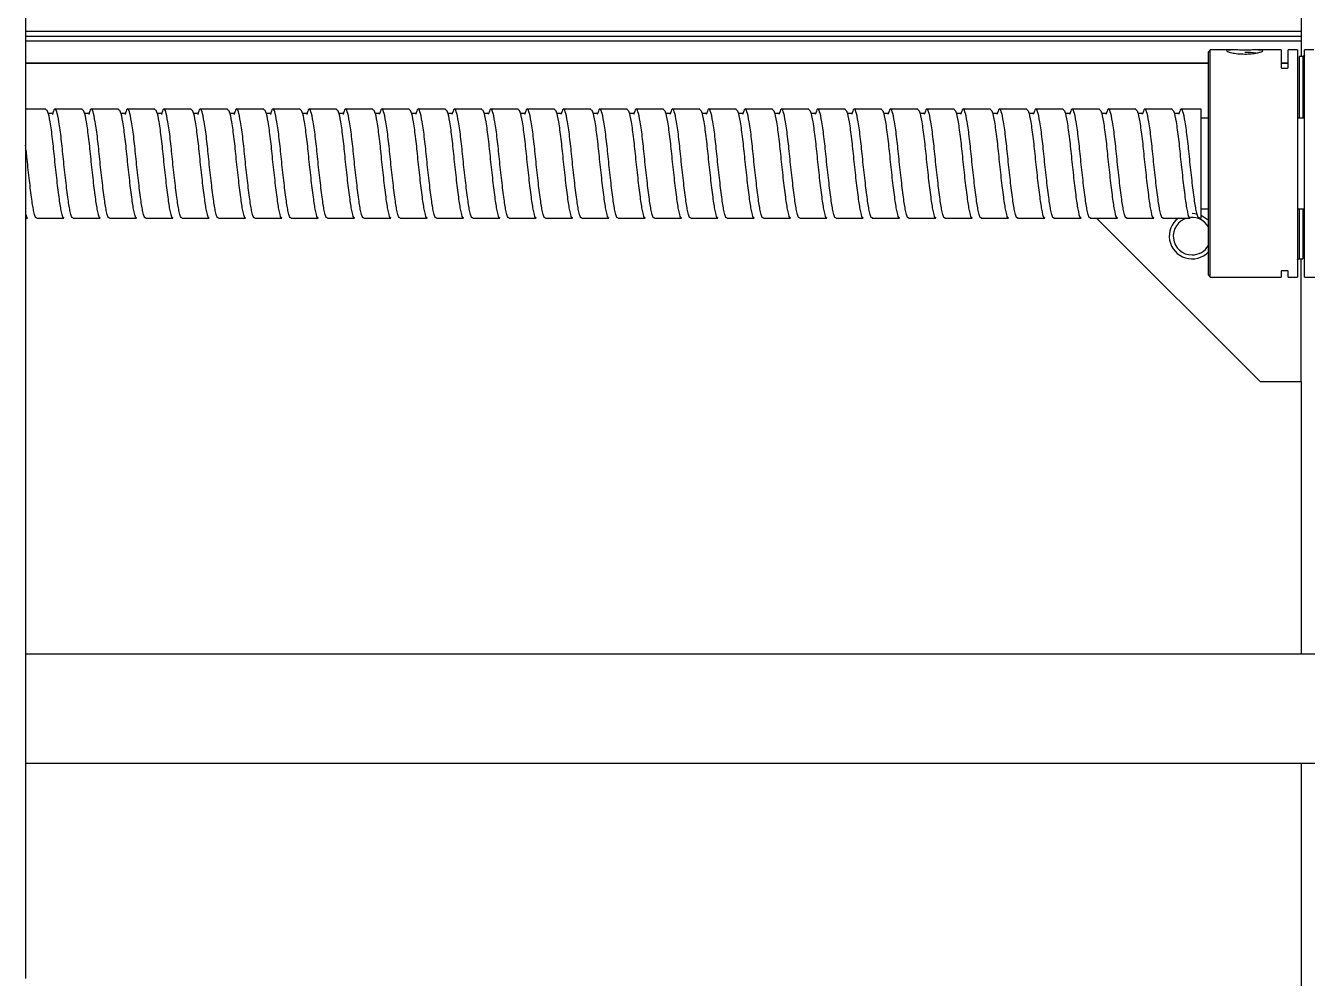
# Model space of a CAD drawing. Header units: millimetres. Extents: x -190 to 12889, y -227 to 3957.
# Drawn here: x 11201.7 to 11342.8, y 1301.7 to 1406.6 of the extents above; entities that cross this region are included whole.
import ezdxf

# ---------------------------------------------------------------- set-up
doc = ezdxf.new("R2010")
doc.units = ezdxf.units.MM
doc.header["$LTSCALE"] = 0.7
doc.layers.get('0').update_dxf_attribs({"color": 255})

msp = doc.modelspace()

# ---------------------------------------------------------------- linework, layer by layer
at = {"color": 7, "linetype": 'Continuous', "lineweight": 25}
for p, q in [((11201.7095, 1481.7288), (11201.7095, 1301.7288)), ((11342.1283, 1408.4288), (11342.1283, 1403.2278)), ((11342.1283, 1405.9484), (11201.7095, 1405.9484)), ((11342.1283, 1405.4288), (11201.7095, 1405.4288)), ((11342.1283, 1404.9092), (11201.7095, 1404.9092)), ((11332.1283, 1403.9288), (11331.9283, 1403.7288)), ((11331.9283, 1379.1288), (11331.9283, 1403.7288)), ((11334.7879, 1403.9288), (11332.1283, 1403.9288)), ((11332.1283, 1389.9434), (11332.1283, 1403.9288)), ((11339.9283, 1403.9288), (11337.1122, 1403.9288)), ((11339.9283, 1403.9288), (11339.9283, 1402.0395)), ((11341.7283, 1403.9288), (11340.7283, 1403.9288)), ((11340.7283, 1402.0395), (11340.7283, 1403.9288)), ((11341.7283, 1403.9288), (11341.7283, 1378.9288)), ((11342.3283, 1403.2278), (11341.9283, 1403.2278)), ((11343.5283, 1403.9288), (11342.5283, 1403.9288)), ((11342.5283, 1378.9288), (11342.5283, 1403.9288)), ((11331.9283, 1402.4895), (11201.7095, 1402.4895)), ((11331.9283, 1402.4288), (11201.7095, 1402.4288)), ((11340.7283, 1402.4895), (11339.9283, 1402.4895)), ((11340.7283, 1402.4288), (11339.9283, 1402.4288)), ((11340.1283, 1401.9206), (11340.5283, 1401.9206)), ((11203.9309, 1397.4288), (11201.7095, 1397.4288)), ((11207.9309, 1397.4288), (11204.9309, 1397.4288)), ((11211.9309, 1397.4288), (11208.9309, 1397.4288)), ((11215.9309, 1397.4288), (11212.9309, 1397.4288)), ((11219.9309, 1397.4288), (11216.9309, 1397.4288)), ((11223.9309, 1397.4288), (11220.9309, 1397.4288)), ((11227.9309, 1397.4288), (11224.9309, 1397.4288)), ((11231.9309, 1397.4288), (11228.9309, 1397.4288)), ((11235.9309, 1397.4288), (11232.9309, 1397.4288)), ((11239.9309, 1397.4288), (11236.9309, 1397.4288)), ((11243.9309, 1397.4288), (11240.9309, 1397.4288)), ((11247.9309, 1397.4288), (11244.9309, 1397.4288)), ((11251.9309, 1397.4288), (11248.9309, 1397.4288)), ((11255.9309, 1397.4288), (11252.9309, 1397.4288)), ((11259.9309, 1397.4288), (11256.9309, 1397.4288)), ((11263.9309, 1397.4288), (11260.9309, 1397.4288)), ((11267.9309, 1397.4288), (11264.9309, 1397.4288)), ((11271.9309, 1397.4288), (11268.9309, 1397.4288)), ((11275.9309, 1397.4288), (11272.9309, 1397.4288)), ((11279.9309, 1397.4288), (11276.9309, 1397.4288)), ((11283.9309, 1397.4288), (11280.9309, 1397.4288)), ((11287.9309, 1397.4288), (11284.9309, 1397.4288)), ((11291.9309, 1397.4288), (11288.9309, 1397.4288)), ((11295.9309, 1397.4288), (11292.9309, 1397.4288)), ((11299.9309, 1397.4288), (11296.9309, 1397.4288)), ((11303.9309, 1397.4288), (11300.9309, 1397.4288)), ((11307.9309, 1397.4288), (11304.9309, 1397.4288)), ((11311.9309, 1397.4288), (11308.9309, 1397.4288)), ((11315.9309, 1397.4288), (11312.9309, 1397.4288)), ((11319.9309, 1397.4288), (11316.9309, 1397.4288)), ((11323.9309, 1397.4288), (11320.9309, 1397.4288)), ((11327.9309, 1397.4288), (11324.9309, 1397.4288)), ((11331.1283, 1397.4288), (11328.9309, 1397.4288)), ((11331.1283, 1385.4288), (11331.1283, 1397.4288)), ((11331.9283, 1396.4288), (11331.1283, 1396.4288)), ((11342.5283, 1396.4288), (11341.7283, 1396.4288)), ((11332.1283, 1378.9288), (11332.1283, 1389.9434)), ((11330.722, 1385.8573), (11330.1283, 1385.9288)), ((11331.1283, 1386.4288), (11331.9283, 1386.4288)), ((11341.7283, 1386.4288), (11342.5283, 1386.4288)), ((11201.7095, 1385.4288), (11201.9309, 1385.4288)), ((11202.9309, 1385.4288), (11205.9309, 1385.4288)), ((11206.9309, 1385.4288), (11209.9309, 1385.4288)), ((11210.9309, 1385.4288), (11213.9309, 1385.4288)), ((11214.9309, 1385.4288), (11217.9309, 1385.4288)), ((11218.9309, 1385.4288), (11221.9309, 1385.4288)), ((11222.9309, 1385.4288), (11225.9309, 1385.4288)), ((11226.9309, 1385.4288), (11229.9309, 1385.4288)), ((11230.9309, 1385.4288), (11233.9309, 1385.4288)), ((11234.9309, 1385.4288), (11237.9309, 1385.4288)), ((11238.9309, 1385.4288), (11241.9309, 1385.4288)), ((11242.9309, 1385.4288), (11245.9309, 1385.4288)), ((11246.9309, 1385.4288), (11249.9309, 1385.4288)), ((11250.9309, 1385.4288), (11253.9309, 1385.4288)), ((11254.9309, 1385.4288), (11257.9309, 1385.4288)), ((11258.9309, 1385.4288), (11261.9309, 1385.4288)), ((11262.9309, 1385.4288), (11265.9309, 1385.4288)), ((11266.9309, 1385.4288), (11269.9309, 1385.4288)), ((11270.9309, 1385.4288), (11273.9309, 1385.4288)), ((11274.9309, 1385.4288), (11277.9309, 1385.4288)), ((11278.9309, 1385.4288), (11281.9309, 1385.4288)), ((11282.9309, 1385.4288), (11285.9309, 1385.4288)), ((11286.9309, 1385.4288), (11289.9309, 1385.4288)), ((11290.9309, 1385.4288), (11293.9309, 1385.4288)), ((11294.9309, 1385.4288), (11297.9309, 1385.4288)), ((11298.9309, 1385.4288), (11301.9309, 1385.4288)), ((11302.9309, 1385.4288), (11305.9309, 1385.4288)), ((11306.9309, 1385.4288), (11309.9309, 1385.4288)), ((11310.9309, 1385.4288), (11313.9309, 1385.4288)), ((11314.9309, 1385.4288), (11317.9309, 1385.4288)), ((11318.9309, 1385.4288), (11321.9309, 1385.4288)), ((11319.6283, 1385.4288), (11337.6283, 1367.4288)), ((11322.9309, 1385.4288), (11325.9309, 1385.4288)), ((11326.9309, 1385.4288), (11329.9309, 1385.4288)), ((11330.9309, 1385.4288), (11331.1283, 1385.4288)), ((11341.9283, 1380.937), (11342.3283, 1380.937)), ((11342.1283, 1367.4288), (11342.1283, 1380.937)), ((11331.9283, 1379.1288), (11332.1283, 1378.9288)), ((11332.1283, 1378.9288), (11339.9283, 1378.9288)), ((11339.9283, 1379.5584), (11339.9283, 1378.9288)), ((11340.5283, 1379.6298), (11340.1283, 1379.6298)), ((11340.7283, 1378.9288), (11340.7283, 1379.5584)), ((11340.7283, 1378.9288), (11341.7283, 1378.9288)), ((11342.5283, 1378.9288), (11345.3283, 1378.9288)), ((11337.6283, 1367.4288), (11342.1283, 1367.4288)), ((11342.1283, 1367.4288), (11342.1283, 1337.4288)), ((11345.1283, 1337.4288), (11201.7095, 1337.4288)), ((11201.7095, 1325.4288), (11345.1283, 1325.4288)), ((11342.1283, 1325.4288), (11342.1283, 1252.4288))]:
    msp.add_line(p, q, dxfattribs=at)
at = {"color": 8, "linetype": 'Continuous', "lineweight": 25}
for p, q in [((11341.9283, 1403.2278), (11341.9283, 1396.4288)), ((11342.3283, 1403.2278), (11342.3283, 1396.4288)), ((11341.9283, 1386.4288), (11341.9283, 1380.937)), ((11342.3283, 1386.4288), (11342.3283, 1380.937))]:
    msp.add_line(p, q, dxfattribs=at)
at = {"color": 7, "linetype": 'Continuous', "lineweight": 25, "flags": 128}
msp.add_lwpolyline([(11331.9283, 1385.1637), (11331.896, 1385.1966), (11331.1283, 1385.7201)], dxfattribs=at)
at = {"color": 7, "linetype": 'Continuous', "lineweight": 25}
for centre, radius, start, end in [((11336.0632, 1394.8586), 8.799, 82.751931, 90.878522), ((11330.1283, 1383.4288), 2.5, 126.869898, 316.05448), ((11330.1283, 1383.4288), 2.067, 104.627999, 270), ((11330.1283, 1383.4288), 2.067, 29.445082, 94.406945), ((11330.1283, 1383.4288), 2.067, 270, 330.554918)]:
    msp.add_arc(centre, radius, start, end, dxfattribs=at)
for points, knots in [([(11335.9282, 1403.9231), (11335.6651, 1403.9241), (11335.1464, 1403.9259), (11334.5764, 1403.9314), (11334.237, 1403.9211), (11333.9942, 1403.8997), (11333.9539, 1403.8635), (11333.9282, 1403.8405)], [0, 0, 0, 0, 0.26007412, 0.51270065, 0.65017551, 0.77731369, 1, 1, 1, 1]), ([(11333.9747, 1403.8061), (11333.9925, 1403.7865), (11334.0261, 1403.7495), (11334.2342, 1403.6809), (11334.5702, 1403.5974), (11335.1435, 1403.5037), (11335.6646, 1403.4885), (11335.9283, 1403.4809)], [0, 0, 0, 0, 0.15404486, 0.29091675, 0.4406953, 0.71704871, 1, 1, 1, 1]), ([(11337.2947, 1403.6055), (11337.4256, 1403.635), (11337.68, 1403.6924), (11337.8968, 1403.7828), (11337.9569, 1403.8575), (11337.8241, 1403.9066), (11337.5098, 1403.9278), (11337.0586, 1403.9301), (11336.5162, 1403.9247), (11336.1236, 1403.9236), (11335.9282, 1403.9231)], [0, 0, 0, 0, 0.12286725, 0.23882771, 0.3586368, 0.48743163, 0.61519981, 0.74284154, 0.87206122, 1, 1, 1, 1]), ([(11335.9283, 1403.4809), (11336.1784, 1403.4873), (11336.6799, 1403.5003), (11337.0894, 1403.5704), (11337.2947, 1403.6055)], [0, 0, 0, 0, 0.49888738, 1, 1, 1, 1]), ([(11342.5283, 1403.2992), (11342.5256, 1403.2905), (11342.5202, 1403.2731), (11342.484, 1403.2534), (11342.4446, 1403.2409), (11342.4095, 1403.2337), (11342.3702, 1403.2288), (11342.3423, 1403.2282), (11342.3283, 1403.2278)], [0, 0, 0, 0, 0.25016596, 0.49873524, 0.62293557, 0.74723743, 0.87249126, 1, 1, 1, 1]), ([(11339.9283, 1402.0395), (11339.931, 1402.0249), (11339.9363, 1401.9956), (11339.9725, 1401.9628), (11340.0119, 1401.9422), (11340.047, 1401.9303), (11340.0863, 1401.9222), (11340.1142, 1401.9212), (11340.1283, 1401.9206)], [0, 0, 0, 0, 0.250165957, 0.498735245, 0.622935568, 0.747237432, 0.872491258, 1, 1, 1, 1]), ([(11340.5283, 1401.9206), (11340.5423, 1401.9212), (11340.5702, 1401.9222), (11340.6095, 1401.9303), (11340.6445, 1401.9422), (11340.6839, 1401.9628), (11340.7202, 1401.9955), (11340.7256, 1402.0248), (11340.7283, 1402.0395)], [0, 0, 0, 0, 0.12739366, 0.25252101, 0.37670516, 0.50081917, 0.74940543, 1, 1, 1, 1]), ([(11203.9309, 1397.3584), (11203.997, 1397.3293), (11204.1451, 1397.2643), (11204.3692, 1396.0914), (11204.6417, 1394.2317), (11204.8674, 1391.9077), (11205.1282, 1389.5289), (11205.3894, 1387.4187), (11205.6138, 1385.9909), (11205.8167, 1385.3385), (11205.9153, 1385.4773), (11205.9309, 1385.4992)], [0, 0, 0, 0, 0.10017454, 0.22424979, 0.35164197, 0.47390759, 0.60017454, 0.72644149, 0.84870711, 0.9760993, 1, 1, 1, 1]), ([(11206.9309, 1385.4992), (11206.9153, 1385.4773), (11206.8167, 1385.3385), (11206.6138, 1385.9908), (11206.3894, 1387.4188), (11206.1282, 1389.5285), (11205.8674, 1391.9092), (11205.6417, 1394.2263), (11205.3694, 1396.1125), (11205.1288, 1397.2679), (11204.895, 1397.6043), (11204.7298, 1397.0868), (11204.6515, 1396.8413)], [0, 0, 0, 0, 0.02104219, 0.13319832, 0.24084102, 0.35200649, 0.46317197, 0.57081467, 0.6829708, 0.79220669, 0.90144259, 1, 1, 1, 1]), ([(11207.9309, 1397.3584), (11207.997, 1397.3293), (11208.1451, 1397.2643), (11208.3692, 1396.0914), (11208.6417, 1394.2317), (11208.8674, 1391.9077), (11209.1282, 1389.5289), (11209.3894, 1387.4187), (11209.6138, 1385.9909), (11209.8167, 1385.3385), (11209.9153, 1385.4773), (11209.9309, 1385.4992)], [0, 0, 0, 0, 0.10017454, 0.22424979, 0.35164197, 0.47390759, 0.60017454, 0.72644149, 0.84870711, 0.9760993, 1, 1, 1, 1]), ([(11210.9309, 1385.4992), (11210.9153, 1385.4773), (11210.8167, 1385.3385), (11210.6138, 1385.9908), (11210.3894, 1387.4188), (11210.1282, 1389.5285), (11209.8674, 1391.9092), (11209.6417, 1394.2263), (11209.3694, 1396.1125), (11209.1288, 1397.2679), (11208.895, 1397.6043), (11208.7298, 1397.0868), (11208.6515, 1396.8413)], [0, 0, 0, 0, 0.02104219, 0.13319832, 0.24084102, 0.35200649, 0.46317197, 0.57081467, 0.6829708, 0.79220669, 0.90144259, 1, 1, 1, 1]), ([(11211.9309, 1397.3584), (11211.997, 1397.3293), (11212.1451, 1397.2643), (11212.3692, 1396.0914), (11212.6417, 1394.2317), (11212.8674, 1391.9077), (11213.1282, 1389.5289), (11213.3894, 1387.4187), (11213.6138, 1385.9909), (11213.8167, 1385.3385), (11213.9153, 1385.4773), (11213.9309, 1385.4992)], [0, 0, 0, 0, 0.10017454, 0.22424979, 0.35164197, 0.47390759, 0.60017454, 0.72644149, 0.84870711, 0.9760993, 1, 1, 1, 1]), ([(11214.9309, 1385.4992), (11214.9153, 1385.4773), (11214.8167, 1385.3385), (11214.6138, 1385.9908), (11214.3894, 1387.4188), (11214.1282, 1389.5285), (11213.8674, 1391.9092), (11213.6417, 1394.2263), (11213.3694, 1396.1125), (11213.1288, 1397.2679), (11212.895, 1397.6043), (11212.7298, 1397.0868), (11212.6515, 1396.8413)], [0, 0, 0, 0, 0.02104219, 0.13319832, 0.24084102, 0.35200649, 0.46317197, 0.57081467, 0.6829708, 0.79220669, 0.90144259, 1, 1, 1, 1]), ([(11215.9309, 1397.3584), (11215.997, 1397.3293), (11216.1451, 1397.2643), (11216.3692, 1396.0914), (11216.6417, 1394.2317), (11216.8674, 1391.9077), (11217.1282, 1389.5289), (11217.3894, 1387.4187), (11217.6138, 1385.9909), (11217.8167, 1385.3385), (11217.9153, 1385.4773), (11217.9309, 1385.4992)], [0, 0, 0, 0, 0.10017454, 0.22424979, 0.35164197, 0.47390759, 0.60017454, 0.72644149, 0.84870711, 0.9760993, 1, 1, 1, 1]), ([(11218.9309, 1385.4992), (11218.9153, 1385.4773), (11218.8167, 1385.3385), (11218.6138, 1385.9908), (11218.3894, 1387.4188), (11218.1282, 1389.5285), (11217.8674, 1391.9092), (11217.6417, 1394.2263), (11217.3694, 1396.1125), (11217.1288, 1397.2679), (11216.895, 1397.6043), (11216.7298, 1397.0868), (11216.6515, 1396.8413)], [0, 0, 0, 0, 0.021042186, 0.13319832, 0.24084102, 0.352006493, 0.463171967, 0.570814667, 0.682970801, 0.792206695, 0.901442589, 1, 1, 1, 1]), ([(11219.9309, 1397.3584), (11219.997, 1397.3293), (11220.1451, 1397.2643), (11220.3692, 1396.0914), (11220.6417, 1394.2317), (11220.8674, 1391.9077), (11221.1282, 1389.5289), (11221.3894, 1387.4187), (11221.6138, 1385.9909), (11221.8167, 1385.3385), (11221.9153, 1385.4773), (11221.9309, 1385.4992)], [0, 0, 0, 0, 0.10017454, 0.22424979, 0.35164197, 0.47390759, 0.60017454, 0.72644149, 0.84870711, 0.9760993, 1, 1, 1, 1]), ([(11222.9309, 1385.4992), (11222.9153, 1385.4773), (11222.8167, 1385.3385), (11222.6138, 1385.9908), (11222.3894, 1387.4188), (11222.1282, 1389.5285), (11221.8674, 1391.9092), (11221.6417, 1394.2263), (11221.3694, 1396.1125), (11221.1288, 1397.2679), (11220.895, 1397.6043), (11220.7298, 1397.0868), (11220.6515, 1396.8413)], [0, 0, 0, 0, 0.02104219, 0.13319832, 0.24084102, 0.35200649, 0.46317197, 0.57081467, 0.6829708, 0.79220669, 0.90144259, 1, 1, 1, 1]), ([(11223.9309, 1397.3584), (11223.997, 1397.3293), (11224.1451, 1397.2643), (11224.3692, 1396.0914), (11224.6417, 1394.2317), (11224.8674, 1391.9077), (11225.1282, 1389.5289), (11225.3894, 1387.4187), (11225.6138, 1385.9909), (11225.8167, 1385.3385), (11225.9153, 1385.4773), (11225.9309, 1385.4992)], [0, 0, 0, 0, 0.10017454, 0.22424979, 0.35164197, 0.47390759, 0.60017454, 0.72644149, 0.84870711, 0.9760993, 1, 1, 1, 1]), ([(11226.9309, 1385.4992), (11226.9153, 1385.4773), (11226.8167, 1385.3385), (11226.6138, 1385.9908), (11226.3894, 1387.4188), (11226.1282, 1389.5285), (11225.8674, 1391.9092), (11225.6417, 1394.2263), (11225.3694, 1396.1125), (11225.1288, 1397.2679), (11224.895, 1397.6043), (11224.7298, 1397.0868), (11224.6515, 1396.8413)], [0, 0, 0, 0, 0.021042186, 0.13319832, 0.24084102, 0.352006493, 0.463171967, 0.570814667, 0.682970801, 0.792206695, 0.901442589, 1, 1, 1, 1]), ([(11227.9309, 1397.3584), (11227.997, 1397.3293), (11228.1451, 1397.2643), (11228.3692, 1396.0914), (11228.6417, 1394.2317), (11228.8674, 1391.9077), (11229.1282, 1389.5289), (11229.3894, 1387.4187), (11229.6138, 1385.9909), (11229.8167, 1385.3385), (11229.9153, 1385.4773), (11229.9309, 1385.4992)], [0, 0, 0, 0, 0.10017454, 0.22424979, 0.35164197, 0.47390759, 0.60017454, 0.72644149, 0.84870711, 0.9760993, 1, 1, 1, 1]), ([(11230.9309, 1385.4992), (11230.9153, 1385.4773), (11230.8167, 1385.3385), (11230.6138, 1385.9908), (11230.3894, 1387.4188), (11230.1282, 1389.5285), (11229.8674, 1391.9092), (11229.6417, 1394.2263), (11229.3694, 1396.1125), (11229.1288, 1397.2679), (11228.895, 1397.6043), (11228.7298, 1397.0868), (11228.6515, 1396.8413)], [0, 0, 0, 0, 0.021042186, 0.13319832, 0.24084102, 0.352006493, 0.463171967, 0.570814667, 0.682970801, 0.792206695, 0.901442589, 1, 1, 1, 1]), ([(11231.9309, 1397.3584), (11231.997, 1397.3293), (11232.1451, 1397.2643), (11232.3692, 1396.0914), (11232.6417, 1394.2317), (11232.8674, 1391.9077), (11233.1282, 1389.5289), (11233.3894, 1387.4187), (11233.6138, 1385.9909), (11233.8167, 1385.3385), (11233.9153, 1385.4773), (11233.9309, 1385.4992)], [0, 0, 0, 0, 0.10017454, 0.22424979, 0.35164197, 0.47390759, 0.60017454, 0.72644149, 0.84870711, 0.9760993, 1, 1, 1, 1]), ([(11234.9309, 1385.4992), (11234.9153, 1385.4773), (11234.8167, 1385.3385), (11234.6138, 1385.9908), (11234.3894, 1387.4188), (11234.1282, 1389.5285), (11233.8674, 1391.9092), (11233.6417, 1394.2263), (11233.3694, 1396.1125), (11233.1288, 1397.2679), (11232.895, 1397.6043), (11232.7298, 1397.0868), (11232.6515, 1396.8413)], [0, 0, 0, 0, 0.02104219, 0.13319832, 0.24084102, 0.35200649, 0.46317197, 0.57081467, 0.6829708, 0.79220669, 0.90144259, 1, 1, 1, 1]), ([(11235.9309, 1397.3584), (11235.997, 1397.3293), (11236.1451, 1397.2643), (11236.3692, 1396.0914), (11236.6417, 1394.2317), (11236.8674, 1391.9077), (11237.1282, 1389.5289), (11237.3894, 1387.4187), (11237.6138, 1385.9909), (11237.8167, 1385.3385), (11237.9153, 1385.4773), (11237.9309, 1385.4992)], [0, 0, 0, 0, 0.10017454, 0.22424979, 0.35164197, 0.47390759, 0.60017454, 0.72644149, 0.84870711, 0.9760993, 1, 1, 1, 1]), ([(11238.9309, 1385.4992), (11238.9153, 1385.4773), (11238.8167, 1385.3385), (11238.6138, 1385.9908), (11238.3894, 1387.4188), (11238.1282, 1389.5285), (11237.8674, 1391.9092), (11237.6417, 1394.2263), (11237.3694, 1396.1125), (11237.1288, 1397.2679), (11236.895, 1397.6043), (11236.7298, 1397.0868), (11236.6515, 1396.8413)], [0, 0, 0, 0, 0.02104219, 0.13319832, 0.24084102, 0.35200649, 0.46317197, 0.57081467, 0.6829708, 0.79220669, 0.90144259, 1, 1, 1, 1]), ([(11239.9309, 1397.3584), (11239.997, 1397.3293), (11240.1451, 1397.2643), (11240.3692, 1396.0914), (11240.6417, 1394.2317), (11240.8674, 1391.9077), (11241.1282, 1389.5289), (11241.3894, 1387.4187), (11241.6138, 1385.9909), (11241.8167, 1385.3385), (11241.9153, 1385.4773), (11241.9309, 1385.4992)], [0, 0, 0, 0, 0.10017454, 0.22424979, 0.35164197, 0.47390759, 0.60017454, 0.72644149, 0.84870711, 0.9760993, 1, 1, 1, 1]), ([(11242.9309, 1385.4992), (11242.9153, 1385.4773), (11242.8167, 1385.3385), (11242.6138, 1385.9908), (11242.3894, 1387.4188), (11242.1282, 1389.5285), (11241.8674, 1391.9092), (11241.6417, 1394.2263), (11241.3694, 1396.1125), (11241.1288, 1397.2679), (11240.895, 1397.6043), (11240.7298, 1397.0868), (11240.6515, 1396.8413)], [0, 0, 0, 0, 0.02104219, 0.13319832, 0.24084102, 0.35200649, 0.46317197, 0.57081467, 0.6829708, 0.79220669, 0.90144259, 1, 1, 1, 1]), ([(11243.9309, 1397.3584), (11243.997, 1397.3293), (11244.1451, 1397.2643), (11244.3692, 1396.0914), (11244.6417, 1394.2317), (11244.8674, 1391.9077), (11245.1282, 1389.5289), (11245.3894, 1387.4187), (11245.6138, 1385.9909), (11245.8167, 1385.3385), (11245.9153, 1385.4773), (11245.9309, 1385.4992)], [0, 0, 0, 0, 0.10017454, 0.22424979, 0.35164197, 0.47390759, 0.60017454, 0.72644149, 0.84870711, 0.9760993, 1, 1, 1, 1]), ([(11246.9309, 1385.4992), (11246.9153, 1385.4773), (11246.8167, 1385.3385), (11246.6138, 1385.9908), (11246.3894, 1387.4188), (11246.1282, 1389.5285), (11245.8674, 1391.9092), (11245.6417, 1394.2263), (11245.3694, 1396.1125), (11245.1288, 1397.2679), (11244.895, 1397.6043), (11244.7298, 1397.0868), (11244.6515, 1396.8413)], [0, 0, 0, 0, 0.02104219, 0.13319832, 0.24084102, 0.35200649, 0.46317197, 0.57081467, 0.6829708, 0.79220669, 0.90144259, 1, 1, 1, 1]), ([(11247.9309, 1397.3584), (11247.997, 1397.3293), (11248.1451, 1397.2643), (11248.3692, 1396.0914), (11248.6417, 1394.2317), (11248.8674, 1391.9077), (11249.1282, 1389.5289), (11249.3894, 1387.4187), (11249.6138, 1385.9909), (11249.8167, 1385.3385), (11249.9153, 1385.4773), (11249.9309, 1385.4992)], [0, 0, 0, 0, 0.10017454, 0.22424979, 0.35164197, 0.47390759, 0.60017454, 0.72644149, 0.84870711, 0.9760993, 1, 1, 1, 1]), ([(11250.9309, 1385.4992), (11250.9153, 1385.4773), (11250.8167, 1385.3385), (11250.6138, 1385.9908), (11250.3894, 1387.4188), (11250.1282, 1389.5285), (11249.8674, 1391.9092), (11249.6417, 1394.2263), (11249.3694, 1396.1125), (11249.1288, 1397.2679), (11248.895, 1397.6043), (11248.7298, 1397.0868), (11248.6515, 1396.8413)], [0, 0, 0, 0, 0.02104219, 0.13319832, 0.24084102, 0.35200649, 0.46317197, 0.57081467, 0.6829708, 0.79220669, 0.90144259, 1, 1, 1, 1]), ([(11251.9309, 1397.3584), (11251.997, 1397.3293), (11252.1451, 1397.2643), (11252.3692, 1396.0914), (11252.6417, 1394.2317), (11252.8674, 1391.9077), (11253.1282, 1389.5289), (11253.3894, 1387.4187), (11253.6138, 1385.9909), (11253.8167, 1385.3385), (11253.9153, 1385.4773), (11253.9309, 1385.4992)], [0, 0, 0, 0, 0.10017454, 0.22424979, 0.35164197, 0.47390759, 0.60017454, 0.72644149, 0.84870711, 0.9760993, 1, 1, 1, 1]), ([(11254.9309, 1385.4992), (11254.9153, 1385.4773), (11254.8167, 1385.3385), (11254.6138, 1385.9908), (11254.3894, 1387.4188), (11254.1282, 1389.5285), (11253.8674, 1391.9092), (11253.6417, 1394.2263), (11253.3694, 1396.1125), (11253.1288, 1397.2679), (11252.895, 1397.6043), (11252.7298, 1397.0868), (11252.6515, 1396.8413)], [0, 0, 0, 0, 0.02104219, 0.13319832, 0.24084102, 0.35200649, 0.46317197, 0.57081467, 0.6829708, 0.79220669, 0.90144259, 1, 1, 1, 1]), ([(11255.9309, 1397.3584), (11255.997, 1397.3293), (11256.1451, 1397.2643), (11256.3692, 1396.0914), (11256.6417, 1394.2317), (11256.8674, 1391.9077), (11257.1282, 1389.5289), (11257.3894, 1387.4187), (11257.6138, 1385.9909), (11257.8167, 1385.3385), (11257.9153, 1385.4773), (11257.9309, 1385.4992)], [0, 0, 0, 0, 0.10017454, 0.22424979, 0.35164197, 0.47390759, 0.60017454, 0.72644149, 0.84870711, 0.9760993, 1, 1, 1, 1]), ([(11258.9309, 1385.4992), (11258.9153, 1385.4773), (11258.8167, 1385.3385), (11258.6138, 1385.9908), (11258.3894, 1387.4188), (11258.1282, 1389.5285), (11257.8674, 1391.9092), (11257.6417, 1394.2263), (11257.3694, 1396.1125), (11257.1288, 1397.2679), (11256.895, 1397.6043), (11256.7298, 1397.0868), (11256.6515, 1396.8413)], [0, 0, 0, 0, 0.02104219, 0.13319832, 0.24084102, 0.35200649, 0.46317197, 0.57081467, 0.6829708, 0.79220669, 0.90144259, 1, 1, 1, 1]), ([(11259.9309, 1397.3584), (11259.997, 1397.3293), (11260.1451, 1397.2643), (11260.3692, 1396.0914), (11260.6417, 1394.2317), (11260.8674, 1391.9077), (11261.1282, 1389.5289), (11261.3894, 1387.4187), (11261.6138, 1385.9909), (11261.8167, 1385.3385), (11261.9153, 1385.4773), (11261.9309, 1385.4992)], [0, 0, 0, 0, 0.10017454, 0.22424979, 0.35164197, 0.47390759, 0.60017454, 0.72644149, 0.84870711, 0.9760993, 1, 1, 1, 1]), ([(11262.9309, 1385.4992), (11262.9153, 1385.4773), (11262.8167, 1385.3385), (11262.6138, 1385.9908), (11262.3894, 1387.4188), (11262.1282, 1389.5285), (11261.8674, 1391.9092), (11261.6417, 1394.2263), (11261.3694, 1396.1125), (11261.1288, 1397.2679), (11260.895, 1397.6043), (11260.7298, 1397.0868), (11260.6515, 1396.8413)], [0, 0, 0, 0, 0.02104219, 0.13319832, 0.24084102, 0.35200649, 0.46317197, 0.57081467, 0.6829708, 0.79220669, 0.90144259, 1, 1, 1, 1]), ([(11263.9309, 1397.3584), (11263.997, 1397.3293), (11264.1451, 1397.2643), (11264.3692, 1396.0914), (11264.6417, 1394.2317), (11264.8674, 1391.9077), (11265.1282, 1389.5289), (11265.3894, 1387.4187), (11265.6138, 1385.9909), (11265.8167, 1385.3385), (11265.9153, 1385.4773), (11265.9309, 1385.4992)], [0, 0, 0, 0, 0.10017454, 0.22424979, 0.35164197, 0.47390759, 0.60017454, 0.72644149, 0.84870711, 0.9760993, 1, 1, 1, 1]), ([(11266.9309, 1385.4992), (11266.9153, 1385.4773), (11266.8167, 1385.3385), (11266.6138, 1385.9908), (11266.3894, 1387.4188), (11266.1282, 1389.5285), (11265.8674, 1391.9092), (11265.6417, 1394.2263), (11265.3694, 1396.1125), (11265.1288, 1397.2679), (11264.895, 1397.6043), (11264.7298, 1397.0868), (11264.6515, 1396.8413)], [0, 0, 0, 0, 0.02104219, 0.13319832, 0.24084102, 0.35200649, 0.46317197, 0.57081467, 0.6829708, 0.79220669, 0.90144259, 1, 1, 1, 1]), ([(11267.9309, 1397.3584), (11267.997, 1397.3293), (11268.1451, 1397.2643), (11268.3692, 1396.0914), (11268.6417, 1394.2317), (11268.8674, 1391.9077), (11269.1282, 1389.5289), (11269.3894, 1387.4187), (11269.6138, 1385.9909), (11269.8167, 1385.3385), (11269.9153, 1385.4773), (11269.9309, 1385.4992)], [0, 0, 0, 0, 0.10017454, 0.22424979, 0.35164197, 0.47390759, 0.60017454, 0.72644149, 0.84870711, 0.9760993, 1, 1, 1, 1]), ([(11270.9309, 1385.4992), (11270.9153, 1385.4773), (11270.8167, 1385.3385), (11270.6138, 1385.9908), (11270.3894, 1387.4188), (11270.1282, 1389.5285), (11269.8674, 1391.9092), (11269.6417, 1394.2263), (11269.3694, 1396.1125), (11269.1288, 1397.2679), (11268.895, 1397.6043), (11268.7298, 1397.0868), (11268.6515, 1396.8413)], [0, 0, 0, 0, 0.02104219, 0.13319832, 0.24084102, 0.35200649, 0.46317197, 0.57081467, 0.6829708, 0.79220669, 0.90144259, 1, 1, 1, 1]), ([(11271.9309, 1397.3584), (11271.997, 1397.3293), (11272.1451, 1397.2643), (11272.3692, 1396.0914), (11272.6417, 1394.2317), (11272.8674, 1391.9077), (11273.1282, 1389.5289), (11273.3894, 1387.4187), (11273.6138, 1385.9909), (11273.8167, 1385.3385), (11273.9153, 1385.4773), (11273.9309, 1385.4992)], [0, 0, 0, 0, 0.10017454, 0.22424979, 0.35164197, 0.47390759, 0.60017454, 0.72644149, 0.84870711, 0.9760993, 1, 1, 1, 1]), ([(11274.9309, 1385.4992), (11274.9153, 1385.4773), (11274.8167, 1385.3385), (11274.6138, 1385.9908), (11274.3894, 1387.4188), (11274.1282, 1389.5285), (11273.8674, 1391.9092), (11273.6417, 1394.2263), (11273.3694, 1396.1125), (11273.1288, 1397.2679), (11272.895, 1397.6043), (11272.7298, 1397.0868), (11272.6515, 1396.8413)], [0, 0, 0, 0, 0.021042186, 0.13319832, 0.24084102, 0.352006493, 0.463171967, 0.570814667, 0.682970801, 0.792206695, 0.901442589, 1, 1, 1, 1]), ([(11275.9309, 1397.3584), (11275.997, 1397.3293), (11276.1451, 1397.2643), (11276.3692, 1396.0914), (11276.6417, 1394.2317), (11276.8674, 1391.9077), (11277.1282, 1389.5289), (11277.3894, 1387.4187), (11277.6138, 1385.9909), (11277.8167, 1385.3385), (11277.9153, 1385.4773), (11277.9309, 1385.4992)], [0, 0, 0, 0, 0.10017454, 0.22424979, 0.35164197, 0.47390759, 0.60017454, 0.72644149, 0.84870711, 0.9760993, 1, 1, 1, 1]), ([(11278.9309, 1385.4992), (11278.9153, 1385.4773), (11278.8167, 1385.3385), (11278.6138, 1385.9908), (11278.3894, 1387.4188), (11278.1282, 1389.5285), (11277.8674, 1391.9092), (11277.6417, 1394.2263), (11277.3694, 1396.1125), (11277.1288, 1397.2679), (11276.895, 1397.6043), (11276.7298, 1397.0868), (11276.6515, 1396.8413)], [0, 0, 0, 0, 0.02104219, 0.13319832, 0.24084102, 0.35200649, 0.46317197, 0.57081467, 0.6829708, 0.79220669, 0.90144259, 1, 1, 1, 1]), ([(11279.9309, 1397.3584), (11279.997, 1397.3293), (11280.1451, 1397.2643), (11280.3692, 1396.0914), (11280.6417, 1394.2317), (11280.8674, 1391.9077), (11281.1282, 1389.5289), (11281.3894, 1387.4187), (11281.6138, 1385.9909), (11281.8167, 1385.3385), (11281.9153, 1385.4773), (11281.9309, 1385.4992)], [0, 0, 0, 0, 0.10017454, 0.22424979, 0.35164197, 0.47390759, 0.60017454, 0.72644149, 0.84870711, 0.9760993, 1, 1, 1, 1]), ([(11282.9309, 1385.4992), (11282.9153, 1385.4773), (11282.8167, 1385.3385), (11282.6138, 1385.9908), (11282.3894, 1387.4188), (11282.1282, 1389.5285), (11281.8674, 1391.9092), (11281.6417, 1394.2263), (11281.3694, 1396.1125), (11281.1288, 1397.2679), (11280.895, 1397.6043), (11280.7298, 1397.0868), (11280.6515, 1396.8413)], [0, 0, 0, 0, 0.02104219, 0.13319832, 0.24084102, 0.35200649, 0.46317197, 0.57081467, 0.6829708, 0.79220669, 0.90144259, 1, 1, 1, 1]), ([(11283.9309, 1397.3584), (11283.997, 1397.3293), (11284.1451, 1397.2643), (11284.3692, 1396.0914), (11284.6417, 1394.2317), (11284.8674, 1391.9077), (11285.1282, 1389.5289), (11285.3894, 1387.4187), (11285.6138, 1385.9909), (11285.8167, 1385.3385), (11285.9153, 1385.4773), (11285.9309, 1385.4992)], [0, 0, 0, 0, 0.10017454, 0.22424979, 0.35164197, 0.47390759, 0.60017454, 0.72644149, 0.84870711, 0.9760993, 1, 1, 1, 1]), ([(11286.9309, 1385.4992), (11286.9153, 1385.4773), (11286.8167, 1385.3385), (11286.6138, 1385.9908), (11286.3894, 1387.4188), (11286.1282, 1389.5285), (11285.8674, 1391.9092), (11285.6417, 1394.2263), (11285.3694, 1396.1125), (11285.1288, 1397.2679), (11284.895, 1397.6043), (11284.7298, 1397.0868), (11284.6515, 1396.8413)], [0, 0, 0, 0, 0.02104219, 0.13319832, 0.24084102, 0.35200649, 0.46317197, 0.57081467, 0.6829708, 0.79220669, 0.90144259, 1, 1, 1, 1]), ([(11287.9309, 1397.3584), (11287.997, 1397.3293), (11288.1451, 1397.2643), (11288.3692, 1396.0914), (11288.6417, 1394.2317), (11288.8674, 1391.9077), (11289.1282, 1389.5289), (11289.3894, 1387.4187), (11289.6138, 1385.9909), (11289.8167, 1385.3385), (11289.9153, 1385.4773), (11289.9309, 1385.4992)], [0, 0, 0, 0, 0.10017454, 0.22424979, 0.35164197, 0.47390759, 0.60017454, 0.72644149, 0.84870711, 0.9760993, 1, 1, 1, 1]), ([(11290.9309, 1385.4992), (11290.9153, 1385.4773), (11290.8167, 1385.3385), (11290.6138, 1385.9908), (11290.3894, 1387.4188), (11290.1282, 1389.5285), (11289.8674, 1391.9092), (11289.6417, 1394.2263), (11289.3694, 1396.1125), (11289.1288, 1397.2679), (11288.895, 1397.6043), (11288.7298, 1397.0868), (11288.6515, 1396.8413)], [0, 0, 0, 0, 0.02104219, 0.13319832, 0.24084102, 0.35200649, 0.46317197, 0.57081467, 0.6829708, 0.79220669, 0.90144259, 1, 1, 1, 1]), ([(11291.9309, 1397.3584), (11291.997, 1397.3293), (11292.1451, 1397.2643), (11292.3692, 1396.0914), (11292.6417, 1394.2317), (11292.8674, 1391.9077), (11293.1282, 1389.5289), (11293.3894, 1387.4187), (11293.6138, 1385.9909), (11293.8167, 1385.3385), (11293.9153, 1385.4773), (11293.9309, 1385.4992)], [0, 0, 0, 0, 0.10017454, 0.22424979, 0.35164197, 0.47390759, 0.60017454, 0.72644149, 0.84870711, 0.9760993, 1, 1, 1, 1]), ([(11294.9309, 1385.4992), (11294.9153, 1385.4773), (11294.8167, 1385.3385), (11294.6138, 1385.9908), (11294.3894, 1387.4188), (11294.1282, 1389.5285), (11293.8674, 1391.9092), (11293.6417, 1394.2263), (11293.3694, 1396.1125), (11293.1288, 1397.2679), (11292.895, 1397.6043), (11292.7298, 1397.0868), (11292.6515, 1396.8413)], [0, 0, 0, 0, 0.02104219, 0.13319832, 0.24084102, 0.35200649, 0.46317197, 0.57081467, 0.6829708, 0.79220669, 0.90144259, 1, 1, 1, 1]), ([(11295.9309, 1397.3584), (11295.997, 1397.3293), (11296.1451, 1397.2643), (11296.3692, 1396.0914), (11296.6417, 1394.2317), (11296.8674, 1391.9077), (11297.1282, 1389.5289), (11297.3894, 1387.4187), (11297.6138, 1385.9909), (11297.8167, 1385.3385), (11297.9153, 1385.4773), (11297.9309, 1385.4992)], [0, 0, 0, 0, 0.10017454, 0.22424979, 0.35164197, 0.47390759, 0.60017454, 0.72644149, 0.84870711, 0.9760993, 1, 1, 1, 1]), ([(11298.9309, 1385.4992), (11298.9153, 1385.4773), (11298.8167, 1385.3385), (11298.6138, 1385.9908), (11298.3894, 1387.4188), (11298.1282, 1389.5285), (11297.8674, 1391.9092), (11297.6417, 1394.2263), (11297.3694, 1396.1125), (11297.1288, 1397.2679), (11296.895, 1397.6043), (11296.7298, 1397.0868), (11296.6515, 1396.8413)], [0, 0, 0, 0, 0.02104219, 0.13319832, 0.24084102, 0.35200649, 0.46317197, 0.57081467, 0.6829708, 0.79220669, 0.90144259, 1, 1, 1, 1]), ([(11299.9309, 1397.3584), (11299.997, 1397.3293), (11300.1451, 1397.2643), (11300.3692, 1396.0914), (11300.6417, 1394.2317), (11300.8674, 1391.9077), (11301.1282, 1389.5289), (11301.3894, 1387.4187), (11301.6138, 1385.9909), (11301.8167, 1385.3385), (11301.9153, 1385.4773), (11301.9309, 1385.4992)], [0, 0, 0, 0, 0.10017454, 0.22424979, 0.35164197, 0.47390759, 0.60017454, 0.72644149, 0.84870711, 0.9760993, 1, 1, 1, 1]), ([(11302.9309, 1385.4992), (11302.9153, 1385.4773), (11302.8167, 1385.3385), (11302.6138, 1385.9908), (11302.3894, 1387.4188), (11302.1282, 1389.5285), (11301.8674, 1391.9092), (11301.6417, 1394.2263), (11301.3694, 1396.1125), (11301.1288, 1397.2679), (11300.895, 1397.6043), (11300.7298, 1397.0868), (11300.6515, 1396.8413)], [0, 0, 0, 0, 0.02104219, 0.13319832, 0.24084102, 0.35200649, 0.46317197, 0.57081467, 0.6829708, 0.79220669, 0.90144259, 1, 1, 1, 1]), ([(11303.9309, 1397.3584), (11303.997, 1397.3293), (11304.1451, 1397.2643), (11304.3692, 1396.0914), (11304.6417, 1394.2317), (11304.8674, 1391.9077), (11305.1282, 1389.5289), (11305.3894, 1387.4187), (11305.6138, 1385.9909), (11305.8167, 1385.3385), (11305.9153, 1385.4773), (11305.9309, 1385.4992)], [0, 0, 0, 0, 0.10017454, 0.22424979, 0.35164197, 0.47390759, 0.60017454, 0.72644149, 0.84870711, 0.9760993, 1, 1, 1, 1]), ([(11306.9309, 1385.4992), (11306.9153, 1385.4773), (11306.8167, 1385.3385), (11306.6138, 1385.9908), (11306.3894, 1387.4188), (11306.1282, 1389.5285), (11305.8674, 1391.9092), (11305.6417, 1394.2263), (11305.3694, 1396.1125), (11305.1288, 1397.2679), (11304.895, 1397.6043), (11304.7298, 1397.0868), (11304.6515, 1396.8413)], [0, 0, 0, 0, 0.02104219, 0.13319832, 0.24084102, 0.35200649, 0.46317197, 0.57081467, 0.6829708, 0.79220669, 0.90144259, 1, 1, 1, 1]), ([(11307.9309, 1397.3584), (11307.997, 1397.3293), (11308.1451, 1397.2643), (11308.3692, 1396.0914), (11308.6417, 1394.2317), (11308.8674, 1391.9077), (11309.1282, 1389.5289), (11309.3894, 1387.4187), (11309.6138, 1385.9909), (11309.8167, 1385.3385), (11309.9153, 1385.4773), (11309.9309, 1385.4992)], [0, 0, 0, 0, 0.10017454, 0.22424979, 0.35164197, 0.47390759, 0.60017454, 0.72644149, 0.84870711, 0.9760993, 1, 1, 1, 1]), ([(11310.9309, 1385.4992), (11310.9153, 1385.4773), (11310.8167, 1385.3385), (11310.6138, 1385.9908), (11310.3894, 1387.4188), (11310.1282, 1389.5285), (11309.8674, 1391.9092), (11309.6417, 1394.2263), (11309.3694, 1396.1125), (11309.1288, 1397.2679), (11308.895, 1397.6043), (11308.7298, 1397.0868), (11308.6515, 1396.8413)], [0, 0, 0, 0, 0.02104219, 0.13319832, 0.24084102, 0.35200649, 0.46317197, 0.57081467, 0.6829708, 0.79220669, 0.90144259, 1, 1, 1, 1]), ([(11311.9309, 1397.3584), (11311.997, 1397.3293), (11312.1451, 1397.2643), (11312.3692, 1396.0914), (11312.6417, 1394.2317), (11312.8674, 1391.9077), (11313.1282, 1389.5289), (11313.3894, 1387.4187), (11313.6138, 1385.9909), (11313.8167, 1385.3385), (11313.9153, 1385.4773), (11313.9309, 1385.4992)], [0, 0, 0, 0, 0.10017454, 0.22424979, 0.35164197, 0.47390759, 0.60017454, 0.72644149, 0.84870711, 0.9760993, 1, 1, 1, 1]), ([(11314.9309, 1385.4992), (11314.9153, 1385.4773), (11314.8167, 1385.3385), (11314.6138, 1385.9908), (11314.3894, 1387.4188), (11314.1282, 1389.5285), (11313.8674, 1391.9092), (11313.6417, 1394.2263), (11313.3694, 1396.1125), (11313.1288, 1397.2679), (11312.895, 1397.6043), (11312.7298, 1397.0868), (11312.6515, 1396.8413)], [0, 0, 0, 0, 0.02104219, 0.13319832, 0.24084102, 0.35200649, 0.46317197, 0.57081467, 0.6829708, 0.79220669, 0.90144259, 1, 1, 1, 1]), ([(11315.9309, 1397.3584), (11315.997, 1397.3293), (11316.1451, 1397.2643), (11316.3692, 1396.0914), (11316.6417, 1394.2317), (11316.8674, 1391.9077), (11317.1282, 1389.5289), (11317.3894, 1387.4187), (11317.6138, 1385.9909), (11317.8167, 1385.3385), (11317.9153, 1385.4773), (11317.9309, 1385.4992)], [0, 0, 0, 0, 0.10017454, 0.22424979, 0.35164197, 0.47390759, 0.60017454, 0.72644149, 0.84870711, 0.9760993, 1, 1, 1, 1]), ([(11318.9309, 1385.4992), (11318.9153, 1385.4773), (11318.8167, 1385.3385), (11318.6138, 1385.9908), (11318.3894, 1387.4188), (11318.1282, 1389.5285), (11317.8674, 1391.9092), (11317.6417, 1394.2263), (11317.3694, 1396.1125), (11317.1288, 1397.2679), (11316.895, 1397.6043), (11316.7298, 1397.0868), (11316.6515, 1396.8413)], [0, 0, 0, 0, 0.02104219, 0.13319832, 0.24084102, 0.35200649, 0.46317197, 0.57081467, 0.6829708, 0.79220669, 0.90144259, 1, 1, 1, 1]), ([(11319.9309, 1397.3584), (11319.997, 1397.3293), (11320.1451, 1397.2643), (11320.3692, 1396.0914), (11320.6417, 1394.2317), (11320.8674, 1391.9077), (11321.1282, 1389.5289), (11321.3894, 1387.4187), (11321.6138, 1385.9909), (11321.8167, 1385.3385), (11321.9153, 1385.4773), (11321.9309, 1385.4992)], [0, 0, 0, 0, 0.100174543, 0.224249786, 0.351641974, 0.473907593, 0.600174543, 0.726441493, 0.848707112, 0.9760993, 1, 1, 1, 1]), ([(11322.9309, 1385.4992), (11322.9153, 1385.4773), (11322.8167, 1385.3385), (11322.6138, 1385.9908), (11322.3894, 1387.4188), (11322.1282, 1389.5285), (11321.8674, 1391.9092), (11321.6417, 1394.2263), (11321.3694, 1396.1125), (11321.1288, 1397.2679), (11320.895, 1397.6043), (11320.7298, 1397.0868), (11320.6515, 1396.8413)], [0, 0, 0, 0, 0.02104219, 0.13319832, 0.24084102, 0.35200649, 0.46317197, 0.57081467, 0.6829708, 0.79220669, 0.90144259, 1, 1, 1, 1]), ([(11323.9309, 1397.3584), (11323.997, 1397.3293), (11324.1451, 1397.2643), (11324.3692, 1396.0914), (11324.6417, 1394.2317), (11324.8674, 1391.9077), (11325.1282, 1389.5289), (11325.3894, 1387.4187), (11325.6138, 1385.9909), (11325.8167, 1385.3385), (11325.9153, 1385.4773), (11325.9309, 1385.4992)], [0, 0, 0, 0, 0.100174543, 0.224249786, 0.351641974, 0.473907593, 0.600174543, 0.726441493, 0.848707112, 0.9760993, 1, 1, 1, 1]), ([(11326.9309, 1385.4992), (11326.9153, 1385.4773), (11326.8167, 1385.3385), (11326.6138, 1385.9908), (11326.3894, 1387.4188), (11326.1282, 1389.5285), (11325.8674, 1391.9092), (11325.6417, 1394.2263), (11325.3694, 1396.1125), (11325.1288, 1397.2679), (11324.895, 1397.6043), (11324.7298, 1397.0868), (11324.6515, 1396.8413)], [0, 0, 0, 0, 0.02104219, 0.13319832, 0.24084102, 0.35200649, 0.46317197, 0.57081467, 0.6829708, 0.79220669, 0.90144259, 1, 1, 1, 1]), ([(11327.9309, 1397.3584), (11327.997, 1397.3293), (11328.1451, 1397.2643), (11328.3692, 1396.0914), (11328.6417, 1394.2317), (11328.8674, 1391.9077), (11329.1282, 1389.5289), (11329.3894, 1387.4187), (11329.6138, 1385.9909), (11329.8167, 1385.3385), (11329.9153, 1385.4773), (11329.9309, 1385.4992)], [0, 0, 0, 0, 0.100174543, 0.224249786, 0.351641974, 0.473907593, 0.600174543, 0.726441493, 0.848707112, 0.9760993, 1, 1, 1, 1]), ([(11330.9309, 1385.4992), (11330.9153, 1385.4773), (11330.8167, 1385.3385), (11330.6138, 1385.9908), (11330.3894, 1387.4188), (11330.1282, 1389.5285), (11329.8674, 1391.9092), (11329.6417, 1394.2263), (11329.3694, 1396.1125), (11329.1288, 1397.2679), (11328.895, 1397.6043), (11328.7298, 1397.0868), (11328.6515, 1396.8413)], [0, 0, 0, 0, 0.02104219, 0.13319832, 0.24084102, 0.35200649, 0.46317197, 0.57081467, 0.6829708, 0.79220669, 0.90144259, 1, 1, 1, 1]), ([(11204.6123, 1396.9411), (11204.6125, 1396.9504), (11204.6129, 1396.9686), (11204.4668, 1396.915), (11204.2715, 1396.9551), (11204.2631, 1396.9464), (11204.2581, 1396.9413)], [0, 0, 0, 0, 0.23535374, 0.46668956, 0.68530692, 1, 1, 1, 1]), ([(11208.6123, 1396.9411), (11208.6125, 1396.9504), (11208.6129, 1396.9686), (11208.4668, 1396.915), (11208.2715, 1396.9551), (11208.2631, 1396.9464), (11208.2581, 1396.9413)], [0, 0, 0, 0, 0.235353739, 0.466689555, 0.68530692, 1, 1, 1, 1]), ([(11212.6123, 1396.9411), (11212.6125, 1396.9504), (11212.6129, 1396.9686), (11212.4668, 1396.915), (11212.2715, 1396.9551), (11212.2631, 1396.9464), (11212.2581, 1396.9413)], [0, 0, 0, 0, 0.23535374, 0.46668956, 0.68530692, 1, 1, 1, 1]), ([(11216.6123, 1396.9411), (11216.6125, 1396.9504), (11216.6129, 1396.9686), (11216.4668, 1396.915), (11216.2715, 1396.9551), (11216.2631, 1396.9464), (11216.2581, 1396.9413)], [0, 0, 0, 0, 0.23535374, 0.46668956, 0.68530692, 1, 1, 1, 1]), ([(11220.6123, 1396.9411), (11220.6125, 1396.9504), (11220.6129, 1396.9686), (11220.4668, 1396.915), (11220.2715, 1396.9551), (11220.2631, 1396.9464), (11220.2581, 1396.9413)], [0, 0, 0, 0, 0.23535374, 0.46668956, 0.68530692, 1, 1, 1, 1]), ([(11224.6123, 1396.9411), (11224.6125, 1396.9504), (11224.6129, 1396.9686), (11224.4668, 1396.915), (11224.2715, 1396.9551), (11224.2631, 1396.9464), (11224.2581, 1396.9413)], [0, 0, 0, 0, 0.23535374, 0.46668956, 0.68530692, 1, 1, 1, 1]), ([(11228.6123, 1396.9411), (11228.6125, 1396.9504), (11228.6129, 1396.9686), (11228.4668, 1396.915), (11228.2715, 1396.9551), (11228.2631, 1396.9464), (11228.2581, 1396.9413)], [0, 0, 0, 0, 0.23535374, 0.46668956, 0.68530692, 1, 1, 1, 1]), ([(11232.6123, 1396.9411), (11232.6125, 1396.9504), (11232.6129, 1396.9686), (11232.4668, 1396.915), (11232.2715, 1396.9551), (11232.2631, 1396.9464), (11232.2581, 1396.9413)], [0, 0, 0, 0, 0.235353739, 0.466689555, 0.68530692, 1, 1, 1, 1]), ([(11236.6123, 1396.9411), (11236.6125, 1396.9504), (11236.6129, 1396.9686), (11236.4668, 1396.915), (11236.2715, 1396.9551), (11236.2631, 1396.9464), (11236.2581, 1396.9413)], [0, 0, 0, 0, 0.23535374, 0.46668956, 0.68530692, 1, 1, 1, 1]), ([(11240.6123, 1396.9411), (11240.6125, 1396.9504), (11240.6129, 1396.9686), (11240.4668, 1396.915), (11240.2715, 1396.9551), (11240.2631, 1396.9464), (11240.2581, 1396.9413)], [0, 0, 0, 0, 0.23535374, 0.46668956, 0.68530692, 1, 1, 1, 1]), ([(11244.6123, 1396.9411), (11244.6125, 1396.9504), (11244.6129, 1396.9686), (11244.4668, 1396.915), (11244.2715, 1396.9551), (11244.2631, 1396.9464), (11244.2581, 1396.9413)], [0, 0, 0, 0, 0.23535374, 0.46668956, 0.68530692, 1, 1, 1, 1]), ([(11248.6123, 1396.9411), (11248.6125, 1396.9504), (11248.6129, 1396.9686), (11248.4668, 1396.915), (11248.2715, 1396.9551), (11248.2631, 1396.9464), (11248.2581, 1396.9413)], [0, 0, 0, 0, 0.23535374, 0.46668956, 0.68530692, 1, 1, 1, 1]), ([(11252.6123, 1396.9411), (11252.6125, 1396.9504), (11252.6129, 1396.9686), (11252.4668, 1396.915), (11252.2715, 1396.9551), (11252.2631, 1396.9464), (11252.2581, 1396.9413)], [0, 0, 0, 0, 0.235353739, 0.466689555, 0.68530692, 1, 1, 1, 1]), ([(11256.6123, 1396.9411), (11256.6125, 1396.9504), (11256.6129, 1396.9686), (11256.4668, 1396.915), (11256.2715, 1396.9551), (11256.2631, 1396.9464), (11256.2581, 1396.9413)], [0, 0, 0, 0, 0.23535374, 0.46668956, 0.68530692, 1, 1, 1, 1]), ([(11260.6123, 1396.9411), (11260.6125, 1396.9504), (11260.6129, 1396.9686), (11260.4668, 1396.915), (11260.2715, 1396.9551), (11260.2631, 1396.9464), (11260.2581, 1396.9413)], [0, 0, 0, 0, 0.23535374, 0.46668956, 0.68530692, 1, 1, 1, 1]), ([(11264.6123, 1396.9411), (11264.6125, 1396.9504), (11264.6129, 1396.9686), (11264.4668, 1396.915), (11264.2715, 1396.9551), (11264.2631, 1396.9464), (11264.2581, 1396.9413)], [0, 0, 0, 0, 0.23535374, 0.46668956, 0.68530692, 1, 1, 1, 1]), ([(11268.6123, 1396.9411), (11268.6125, 1396.9504), (11268.6129, 1396.9686), (11268.4668, 1396.915), (11268.2715, 1396.9551), (11268.2631, 1396.9464), (11268.2581, 1396.9413)], [0, 0, 0, 0, 0.23535374, 0.46668956, 0.68530692, 1, 1, 1, 1]), ([(11272.6123, 1396.9411), (11272.6125, 1396.9504), (11272.6129, 1396.9686), (11272.4668, 1396.915), (11272.2715, 1396.9551), (11272.2631, 1396.9464), (11272.2581, 1396.9413)], [0, 0, 0, 0, 0.23535374, 0.46668956, 0.68530692, 1, 1, 1, 1]), ([(11276.6123, 1396.9411), (11276.6125, 1396.9504), (11276.6129, 1396.9686), (11276.4668, 1396.915), (11276.2715, 1396.9551), (11276.2631, 1396.9464), (11276.2581, 1396.9413)], [0, 0, 0, 0, 0.235353739, 0.466689555, 0.68530692, 1, 1, 1, 1]), ([(11280.6123, 1396.9411), (11280.6125, 1396.9504), (11280.6129, 1396.9686), (11280.4668, 1396.915), (11280.2715, 1396.9551), (11280.2631, 1396.9464), (11280.2581, 1396.9413)], [0, 0, 0, 0, 0.23535374, 0.46668956, 0.68530692, 1, 1, 1, 1]), ([(11284.6123, 1396.9411), (11284.6125, 1396.9504), (11284.6129, 1396.9686), (11284.4668, 1396.915), (11284.2715, 1396.9551), (11284.2631, 1396.9464), (11284.2581, 1396.9413)], [0, 0, 0, 0, 0.235353739, 0.466689555, 0.68530692, 1, 1, 1, 1]), ([(11288.6123, 1396.9411), (11288.6125, 1396.9504), (11288.6129, 1396.9686), (11288.4668, 1396.915), (11288.2715, 1396.9551), (11288.2631, 1396.9464), (11288.2581, 1396.9413)], [0, 0, 0, 0, 0.23535374, 0.46668956, 0.68530692, 1, 1, 1, 1]), ([(11292.6123, 1396.9411), (11292.6125, 1396.9504), (11292.6129, 1396.9686), (11292.4668, 1396.915), (11292.2715, 1396.9551), (11292.2631, 1396.9464), (11292.2581, 1396.9413)], [0, 0, 0, 0, 0.235353739, 0.466689555, 0.68530692, 1, 1, 1, 1]), ([(11296.6123, 1396.9411), (11296.6125, 1396.9504), (11296.6129, 1396.9686), (11296.4668, 1396.915), (11296.2715, 1396.9551), (11296.2631, 1396.9464), (11296.2581, 1396.9413)], [0, 0, 0, 0, 0.23535374, 0.46668956, 0.68530692, 1, 1, 1, 1]), ([(11300.6123, 1396.9411), (11300.6125, 1396.9504), (11300.6129, 1396.9686), (11300.4668, 1396.915), (11300.2715, 1396.9551), (11300.2631, 1396.9464), (11300.2581, 1396.9413)], [0, 0, 0, 0, 0.23535374, 0.46668956, 0.68530692, 1, 1, 1, 1]), ([(11304.6123, 1396.9411), (11304.6125, 1396.9504), (11304.6129, 1396.9686), (11304.4668, 1396.915), (11304.2715, 1396.9551), (11304.2631, 1396.9464), (11304.2581, 1396.9413)], [0, 0, 0, 0, 0.23535374, 0.46668956, 0.68530692, 1, 1, 1, 1]), ([(11308.6123, 1396.9411), (11308.6125, 1396.9504), (11308.6129, 1396.9686), (11308.4668, 1396.915), (11308.2715, 1396.9551), (11308.2631, 1396.9464), (11308.2581, 1396.9413)], [0, 0, 0, 0, 0.23535374, 0.46668956, 0.68530692, 1, 1, 1, 1]), ([(11312.6123, 1396.9411), (11312.6125, 1396.9504), (11312.6129, 1396.9686), (11312.4668, 1396.915), (11312.2715, 1396.9551), (11312.2631, 1396.9464), (11312.2581, 1396.9413)], [0, 0, 0, 0, 0.235353739, 0.466689555, 0.68530692, 1, 1, 1, 1]), ([(11316.6123, 1396.9411), (11316.6125, 1396.9504), (11316.6129, 1396.9686), (11316.4668, 1396.915), (11316.2715, 1396.9551), (11316.2631, 1396.9464), (11316.2581, 1396.9413)], [0, 0, 0, 0, 0.23535374, 0.46668956, 0.68530692, 1, 1, 1, 1]), ([(11320.6123, 1396.9411), (11320.6125, 1396.9504), (11320.6129, 1396.9686), (11320.4668, 1396.915), (11320.2715, 1396.9551), (11320.2631, 1396.9464), (11320.2581, 1396.9413)], [0, 0, 0, 0, 0.235353739, 0.466689555, 0.68530692, 1, 1, 1, 1]), ([(11324.6123, 1396.9411), (11324.6125, 1396.9504), (11324.6129, 1396.9686), (11324.4668, 1396.915), (11324.2715, 1396.9551), (11324.2631, 1396.9464), (11324.2581, 1396.9413)], [0, 0, 0, 0, 0.235353739, 0.466689555, 0.68530692, 1, 1, 1, 1]), ([(11328.6123, 1396.9411), (11328.6125, 1396.9504), (11328.6129, 1396.9686), (11328.4668, 1396.915), (11328.2715, 1396.9551), (11328.2631, 1396.9464), (11328.2581, 1396.9413)], [0, 0, 0, 0, 0.235353739, 0.466689555, 0.68530692, 1, 1, 1, 1]), ([(11202.9309, 1385.4992), (11202.9153, 1385.4773), (11202.8167, 1385.3386), (11202.6138, 1385.9903), (11202.3895, 1387.4206), (11202.1278, 1389.5218), (11201.8949, 1391.6898), (11201.7625, 1392.9424), (11201.7095, 1393.4441)], [0, 0, 0, 0, 0.03915257, 0.24783815, 0.44812572, 0.65496801, 0.8618103, 1, 1, 1, 1]), ([(11201.7095, 1385.8739), (11201.7688, 1385.6514), (11201.8449, 1385.3656), (11201.9153, 1385.475), (11201.9309, 1385.4992)], [0, 0, 0, 0, 0.77848351, 1, 1, 1, 1]), ([(11341.7283, 1380.8181), (11341.731, 1380.8328), (11341.7363, 1380.862), (11341.7725, 1380.8948), (11341.8119, 1380.9154), (11341.847, 1380.9273), (11341.8863, 1380.9354), (11341.9142, 1380.9364), (11341.9283, 1380.937)], [0, 0, 0, 0, 0.25016596, 0.49873524, 0.62293557, 0.74723743, 0.87249126, 1, 1, 1, 1]), ([(11340.1283, 1379.6298), (11340.1142, 1379.6295), (11340.0864, 1379.6288), (11340.0471, 1379.6239), (11340.012, 1379.6167), (11339.9726, 1379.6043), (11339.9364, 1379.5846), (11339.931, 1379.5672), (11339.9283, 1379.5584)], [0, 0, 0, 0, 0.12739366, 0.25252101, 0.37670516, 0.50081917, 0.74940543, 1, 1, 1, 1]), ([(11340.7283, 1379.5584), (11340.7256, 1379.5672), (11340.7202, 1379.5846), (11340.684, 1379.6043), (11340.6446, 1379.6167), (11340.6095, 1379.6239), (11340.5702, 1379.6288), (11340.5423, 1379.6295), (11340.5283, 1379.6298)], [0, 0, 0, 0, 0.25016596, 0.49873524, 0.62293557, 0.74723743, 0.87249126, 1, 1, 1, 1])]:
    msp.add_open_spline(points, degree=3, knots=knots, dxfattribs=at)

doc.saveas('drawing.dxf')
